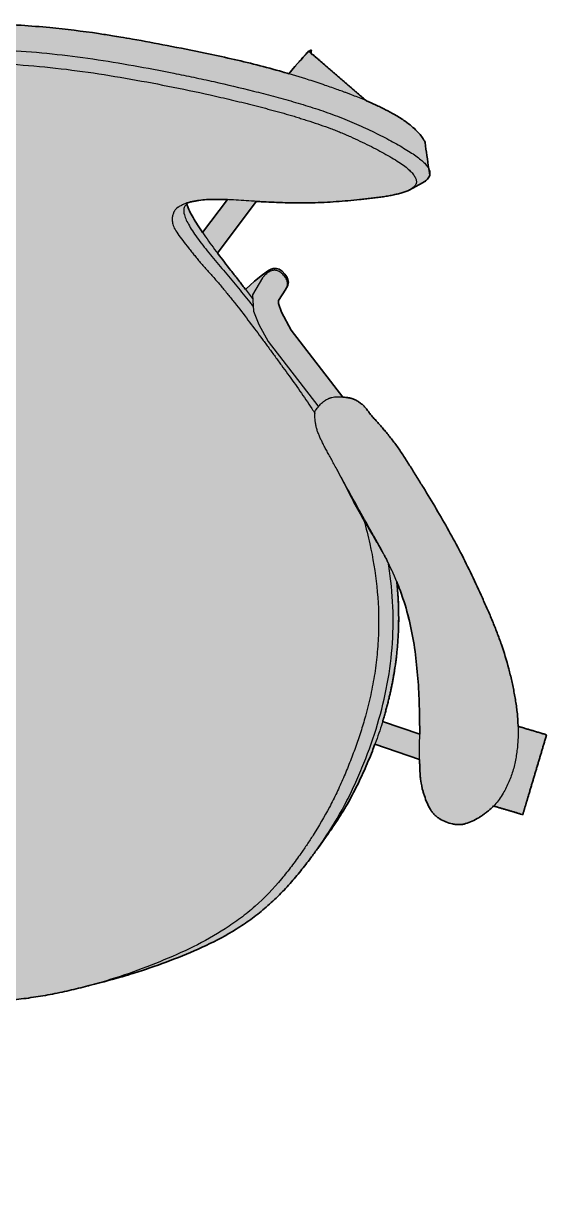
# Model space of a CAD drawing. Header units: millimetres. Extents: x 0 to 1818, y -1116 to 847.
# Drawn here: x 1491 to 1773, y -1015 to -383 of the extents above; entities that cross this region are included whole.
import ezdxf

# ---------------------------------------------------------------- set-up
doc = ezdxf.new("R2010")
doc.units = ezdxf.units.MM
doc.layers.add('Blocks', color=7, linetype='Continuous')
doc.layers.add('Blocks$Fill', color=7, linetype='Continuous', true_color=0xffffff)
doc.layers.add('Blocks$Inner', color=7, linetype='Continuous', lineweight=25, true_color=0x007f00)
doc.layers.add('Blocks$Outline', color=7, linetype='Continuous', lineweight=35, true_color=0xff3f3f)

# ---------------------------------------------------------------- blocks, each defined once
blk = doc.blocks.new('Series 7 3217 Office Chair Top')
at = {"layer": 'Blocks$Fill'}
h = blk.add_hatch(color=256, dxfattribs=at)
h.paths.add_polyline_path([(96.27, 325.57), (91.43, 323.42), (88.66, 322.11), (85.99, 320.78), (83.49, 319.46), (81.14, 318.13), (79.59, 317.22), (78.13, 316.32), (76.75, 315.42), (75.45, 314.53), (74.51, 313.86), (73.62, 313.2), (72.77, 312.54), (71.98, 311.9), (71.18, 311.23), (70.44, 310.57), (69.75, 309.92), (69.1, 309.28), (68.48, 308.63), (67.91, 308), (67.37, 307.38), (66.88, 306.76), (66.42, 306.16), (66.21, 305.86), (66.01, 305.57), (65.81, 305.27), (65.63, 304.98), (65.46, 304.69), (65.3, 304.41), (65.17, 304.17), (65.05, 303.93), (64.95, 303.73), (64.86, 303.52), (64.77, 303.32), (64.69, 303.12), (62.65, 288.83), (62.6, 288.72), (62.51, 288.52), (62.42, 288.32), (62.35, 288.12), (62.28, 287.93), (62.23, 287.73), (62.2, 287.64), (62.17, 287.54), (62.15, 287.45), (62.13, 287.35), (62.11, 287.26), (62.1, 287.16), (62.08, 287.07), (62.07, 286.98), (62.06, 286.89), (62.05, 286.8), (62.04, 286.7), (62.04, 286.61), (62.03, 286.52), (62.03, 286.43), (62.03, 286.34), (62.03, 286.26), (62.04, 286.17), (62.04, 286.08), (62.05, 285.99), (62.06, 285.91), (62.07, 285.82), (62.08, 285.73), (62.1, 285.64), (62.11, 285.55), (62.13, 285.46), (62.15, 285.37), (62.17, 285.3), (62.19, 285.23), (62.21, 285.15), (62.24, 285.08), (62.26, 285.01), (62.29, 284.94), (62.34, 284.8), (62.4, 284.67), (62.46, 284.53), (62.53, 284.39), (62.61, 284.26), (62.68, 284.13), (62.77, 284), (62.85, 283.87), (62.95, 283.74), (63.04, 283.62), (63.14, 283.49), (63.25, 283.37), (63.36, 283.25), (63.48, 283.11), (63.62, 282.98), (63.76, 282.85), (63.9, 282.72), (64.05, 282.59), (64.2, 282.46), (64.36, 282.34), (64.52, 282.22), (64.69, 282.1), (64.86, 281.98), (65.04, 281.86), (65.22, 281.74), (65.59, 281.52), (66.06, 281.26), (73.24, 277.37), (73.62, 277.17), (73.82, 277.07), (74.02, 276.97), (74.26, 276.86), (74.5, 276.76), (75.01, 276.56), (75.53, 276.37), (76.08, 276.18), (76.65, 276), (77.23, 275.83), (78.44, 275.51), (80.97, 274.91), (83.59, 274.36), (84.97, 274.11), (87.85, 273.67), (96.89, 272.54), (106.31, 271.62), (112.65, 271.11), (119.08, 270.72), (125.67, 270.49), (132.24, 270.41), (138.62, 270.48), (144.87, 270.67), (155.85, 271.24), (176.86, 243.32), (161.63, 223.64), (159.07, 226.02), (156.74, 228.1), (152.48, 231.62), (149.26, 233.89), (147.74, 234.62), (146.81, 234.89), (145.64, 235.01), (144.96, 234.95), (144.26, 234.8), (143.53, 234.52), (141.91, 233.5), (140.35, 231.94), (139.33, 230.47), (138.72, 229.03), (138.57, 228.31), (138.52, 227.57), (138.58, 226.81), (138.78, 225.98), (139.15, 225.04), (139.46, 224.51), (139.54, 224.36), (139.62, 224.2), (139.71, 224.04), (139.83, 223.86), (143.85, 217.7), (143.78, 216), (142.3, 211.4), (137, 201.62), (109.07, 165.48), (108.15, 165.38), (106.89, 165.21), (105.74, 165.02), (105.47, 164.97), (105.21, 164.91), (104.95, 164.85), (104.7, 164.79), (104.44, 164.72), (104.2, 164.65), (103.95, 164.57), (103.71, 164.49), (103.48, 164.4), (103.24, 164.31), (103.01, 164.22), (102.79, 164.12), (102.56, 164.02), (102.34, 163.91), (101.91, 163.69), (101.48, 163.46), (101.07, 163.21), (100.66, 162.96), (100.26, 162.69), (99.87, 162.41), (99.1, 161.84), (98.72, 161.54), (98.53, 161.39), (98.34, 161.23), (98.16, 161.07), (97.99, 160.9), (97.82, 160.73), (97.65, 160.56), (97.31, 160.2), (96.99, 159.83), (96.67, 159.44), (94.13, 156.1), (93.78, 155.67), (93.42, 155.24), (88.58, 149.83), (86.86, 147.83), (83.28, 143.44), (81.45, 141.08), (79.63, 138.61), (77.85, 136.03), (69.08, 122.21), (58.6, 104.96), (51.85, 93.21), (45.48, 81.43), (39.43, 69.21), (30.94, 50.65), (28.27, 44.41), (25.76, 38.08), (23.43, 31.68), (22.35, 28.45), (21.33, 25.19), (20.37, 21.92), (19.46, 18.64), (18.62, 15.35), (17.84, 12.04), (17.12, 8.71), (16.47, 5.36), (15.88, 1.97), (15.35, -1.45), (14.96, -4.45), (0, 0), (-12.86, -43.17), (24.95, -52.45), (25.45, -53.1), (25.97, -53.73), (26.49, -54.35), (27.02, -54.96), (27.66, -55.64), (28.3, -56.3), (28.96, -56.94), (29.64, -57.56), (30.33, -58.16), (31.03, -58.73), (31.75, -59.29), (32.49, -59.83), (33.24, -60.35), (34.02, -60.88), (34.83, -61.4), (35.66, -61.91), (36.51, -62.41), (37.38, -62.89), (38.25, -63.34), (39.14, -63.77), (40.04, -64.17), (40.49, -64.36), (40.94, -64.53), (41.39, -64.7), (41.84, -64.85), (42.29, -65), (42.74, -65.13), (43.19, -65.25), (43.64, -65.35), (44.08, -65.44), (44.52, -65.52), (44.96, -65.59), (45.39, -65.63), (45.61, -65.65), (45.83, -65.66), (46.04, -65.67), (46.26, -65.68), (46.47, -65.68), (46.69, -65.68), (47.12, -65.67), (47.56, -65.64), (48, -65.6), (48.44, -65.55), (48.89, -65.49), (49.34, -65.41), (49.79, -65.32), (50.24, -65.23), (50.69, -65.12), (51.14, -65), (51.59, -64.87), (52.04, -64.73), (52.49, -64.57), (52.93, -64.41), (53.37, -64.24), (53.81, -64.06), (54.24, -63.87), (54.67, -63.67), (55.09, -63.47), (55.51, -63.25), (55.92, -63.02), (56.32, -62.79), (56.72, -62.55), (57.11, -62.3), (57.49, -62.04), (57.86, -61.78), (58.22, -61.51), (58.57, -61.23), (58.91, -60.94), (59.24, -60.65), (59.56, -60.35), (59.72, -60.19), (59.87, -60.03), (60.17, -59.71), (60.46, -59.37), (60.74, -59.02), (61.02, -58.65), (61.29, -58.27), (61.55, -57.88), (61.81, -57.47), (62.05, -57.06), (62.3, -56.64), (62.53, -56.21), (62.76, -55.77), (63.19, -54.87), (63.6, -53.94), (63.99, -53), (64.35, -52.04), (64.7, -51.08), (65.02, -50.11), (65.61, -48.19), (66.14, -46.33), (66.72, -43.23), (67.05, -41.17), (67.15, -40.42), (67.23, -39.81), (67.31, -38.8), (67.65, -31.18), (67.69, -30.39), (91.76, -22.24), (93.15, -25.88), (95.33, -31.27), (97.64, -36.61), (100.08, -41.88), (102.66, -47.08), (105.39, -52.19), (108.25, -57.19), (111.26, -62.08), (114.43, -66.88), (116.81, -70.29), (122.65, -78.5), (126.41, -83.65), (126.54, -83.82), (129.15, -87.25), (131.84, -90.67), (134.64, -94.06), (137.55, -97.43), (140.81, -101.01), (142.49, -102.76), (144.2, -104.48), (145.95, -106.17), (147.72, -107.82), (149.52, -109.44), (151.35, -111.01), (153.2, -112.54), (155.07, -114.03), (156.96, -115.48), (158.86, -116.89), (160.79, -118.26), (162.73, -119.59), (166.66, -122.14), (170.66, -124.54), (174.72, -126.81), (178.83, -128.97), (182.99, -131.01), (187.2, -132.95), (191.45, -134.8), (200.09, -138.29), (208.9, -141.58), (217.9, -144.67), (222.47, -146.13), (227.14, -147.53), (231.96, -148.86), (236.98, -150.09), (246.8, -152.86), (251.84, -154.15), (256.92, -155.35), (262.04, -156.46), (267.19, -157.47), (272.36, -158.39), (277.55, -159.2), (282.77, -159.91), (288.01, -160.51), (293.26, -161), (298.52, -161.38), (303.79, -161.62), (309.07, -161.72), (313.23, -161.71), (317.39, -161.6), (317.46, -201.59), (307.64, -192.33), (276.73, -225.1), (297.94, -245.11), (319.15, -265.11), (350.06, -232.34), (330.39, -213.79), (330.3, -161.73), (331.85, -161.72), (337.12, -161.62), (342.4, -161.38), (347.66, -161), (352.91, -160.51), (358.15, -159.91), (363.36, -159.2), (368.56, -158.39), (373.73, -157.47), (378.88, -156.46), (384, -155.35), (389.08, -154.15), (394.83, -152.67), (412.64, -147.86), (418.31, -146.17), (423.02, -144.67), (432.01, -141.58), (440.83, -138.29), (449.47, -134.8), (453.72, -132.95), (457.93, -131.01), (462.09, -128.97), (466.2, -126.81), (470.26, -124.54), (474.25, -122.14), (478.19, -119.59), (480.13, -118.26), (482.05, -116.89), (483.96, -115.48), (485.85, -114.03), (487.72, -112.54), (489.57, -111.01), (491.39, -109.44), (493.2, -107.82), (494.97, -106.17), (496.72, -104.48), (498.43, -102.76), (500.11, -101.01), (503.37, -97.43), (506.28, -94.06), (509.07, -90.67), (511.77, -87.25), (514.38, -83.82), (514.51, -83.65), (518, -78.88), (518.26, -78.5), (524.11, -70.29), (526.49, -66.88), (529.66, -62.08), (532.67, -57.19), (535.53, -52.19), (538.25, -47.08), (540.83, -41.88), (543.28, -36.61), (545.59, -31.27), (547.77, -25.88), (549.15, -22.24), (573.23, -30.39), (573.41, -34.97), (573.6, -38.8), (573.69, -39.81), (573.76, -40.42), (573.87, -41.17), (574.2, -43.23), (574.77, -46.33), (575.03, -47.25), (575.3, -48.19), (575.9, -50.11), (576.22, -51.08), (576.56, -52.04), (576.93, -53), (577.32, -53.94), (577.73, -54.87), (578.16, -55.77), (578.39, -56.21), (578.62, -56.64), (578.86, -57.06), (579.11, -57.47), (579.37, -57.88), (579.63, -58.27), (579.9, -58.65), (580.17, -59.02), (580.46, -59.37), (580.75, -59.71), (581.05, -60.03), (581.2, -60.19), (581.36, -60.35), (581.68, -60.65), (582, -60.94), (582.34, -61.23), (582.7, -61.51), (583.06, -61.78), (583.43, -62.04), (583.81, -62.3), (584.2, -62.55), (584.59, -62.79), (585, -63.02), (585.41, -63.25), (585.83, -63.47), (586.25, -63.67), (586.68, -63.87), (587.11, -64.06), (587.55, -64.24), (587.99, -64.41), (588.43, -64.57), (588.88, -64.73), (589.33, -64.87), (589.78, -65), (590.23, -65.12), (590.68, -65.23), (591.13, -65.32), (591.58, -65.41), (592.03, -65.49), (592.47, -65.55), (592.92, -65.6), (593.36, -65.64), (593.8, -65.67), (594.23, -65.68), (594.44, -65.68), (594.66, -65.68), (594.87, -65.67), (595.09, -65.66), (595.31, -65.65), (595.52, -65.63), (595.96, -65.59), (596.4, -65.52), (596.84, -65.44), (597.28, -65.35), (597.73, -65.25), (598.18, -65.13), (598.63, -65), (599.08, -64.85), (599.53, -64.7), (599.98, -64.53), (600.43, -64.36), (600.88, -64.17), (601.77, -63.77), (602.66, -63.34), (603.54, -62.89), (604.41, -62.41), (605.26, -61.91), (606.09, -61.4), (606.89, -60.88), (607.67, -60.35), (608.43, -59.83), (609.17, -59.29), (609.88, -58.73), (610.59, -58.16), (611.28, -57.56), (611.8, -57.08), (612.31, -56.6), (612.81, -56.1), (613.3, -55.59), (614.6, -55.98), (629.04, -60.28), (641.9, -17.11), (626.51, -12.52), (626.49, -11.8), (626.31, -8.34), (626.18, -6.61), (626.01, -4.89), (625.57, -1.45), (625.03, 1.97), (624.45, 5.36), (623.8, 8.71), (623.08, 12.04), (622.3, 15.35), (621.45, 18.64), (620.55, 21.92), (619.59, 25.19), (618.56, 28.45), (617.48, 31.68), (615.16, 38.08), (612.65, 44.41), (607.2, 56.84), (601.49, 69.21), (595.44, 81.43), (589.07, 93.21), (582.32, 104.96), (566.56, 130.61), (563.07, 136.03), (561.29, 138.61), (559.47, 141.08), (555.82, 145.69), (554.06, 147.83), (552.34, 149.83), (547.49, 155.24), (547.13, 155.67), (546.79, 156.1), (544.25, 159.44), (543.93, 159.83), (543.6, 160.2), (543.27, 160.56), (543.1, 160.73), (542.93, 160.9), (542.75, 161.07), (542.57, 161.23), (542.39, 161.39), (542.2, 161.54), (541.44, 162.13), (541.05, 162.41), (540.66, 162.69), (540.26, 162.96), (539.85, 163.21), (539.43, 163.46), (539.01, 163.69), (538.58, 163.91), (538.35, 164.02), (538.13, 164.12), (537.9, 164.22), (537.67, 164.31), (537.44, 164.4), (537.2, 164.49), (536.96, 164.57), (536.72, 164.65), (536.47, 164.72), (536.22, 164.79), (535.97, 164.85), (535.71, 164.91), (535.45, 164.97), (534.62, 165.11), (534.03, 165.21), (532.77, 165.38), (531.85, 165.48), (503.92, 201.62), (498.62, 211.4), (497.14, 216), (497.07, 217.7), (501.09, 223.86), (501.2, 224.04), (501.29, 224.2), (501.38, 224.36), (501.46, 224.51), (501.76, 225.04), (502.14, 225.98), (502.34, 226.81), (502.4, 227.57), (502.35, 228.31), (502.2, 229.03), (501.59, 230.47), (500.57, 231.94), (499, 233.5), (497.39, 234.52), (496.66, 234.8), (495.95, 234.95), (495.27, 235.01), (494.11, 234.89), (493.17, 234.62), (491.66, 233.89), (488.44, 231.62), (484.18, 228.1), (481.84, 226.02), (479.65, 224), (479.29, 223.64), (464.05, 243.32), (485.07, 271.24), (496.05, 270.67), (502.29, 270.48), (508.68, 270.41), (515.25, 270.49), (521.83, 270.72), (528.27, 271.11), (540.91, 272.21), (550.08, 273.28), (553.07, 273.67), (555.95, 274.11), (557.33, 274.36), (559.95, 274.91), (562.48, 275.51), (563.69, 275.83), (564.27, 276), (564.84, 276.18), (565.38, 276.37), (565.91, 276.56), (566.42, 276.76), (566.66, 276.86), (566.89, 276.97), (567.1, 277.07), (567.29, 277.17), (567.68, 277.37), (574.86, 281.26), (575.33, 281.52), (575.7, 281.74), (575.88, 281.86), (576.06, 281.98), (576.23, 282.1), (576.4, 282.22), (576.56, 282.34), (576.72, 282.46), (576.87, 282.59), (577.02, 282.72), (577.16, 282.85), (577.3, 282.98), (577.43, 283.11), (577.56, 283.25), (577.67, 283.37), (577.78, 283.49), (577.88, 283.62), (577.97, 283.74), (578.06, 283.87), (578.15, 284), (578.23, 284.13), (578.31, 284.26), (578.39, 284.39), (578.45, 284.53), (578.52, 284.67), (578.58, 284.8), (578.63, 284.94), (578.66, 285.01), (578.68, 285.08), (578.7, 285.15), (578.72, 285.23), (578.74, 285.3), (578.76, 285.37), (578.79, 285.46), (578.8, 285.55), (578.82, 285.64), (578.84, 285.73), (578.85, 285.82), (578.86, 285.91), (578.87, 285.99), (578.88, 286.08), (578.88, 286.17), (578.89, 286.26), (578.89, 286.34), (578.89, 286.43), (578.89, 286.52), (578.88, 286.61), (578.88, 286.7), (578.87, 286.8), (578.86, 286.89), (578.85, 286.98), (578.84, 287.07), (578.82, 287.16), (578.8, 287.26), (578.79, 287.35), (578.77, 287.45), (578.74, 287.54), (578.72, 287.64), (578.69, 287.73), (578.63, 287.93), (578.57, 288.12), (578.49, 288.32), (578.41, 288.52), (578.32, 288.72), (578.27, 288.83), (576.22, 303.12), (576.14, 303.32), (576.06, 303.52), (575.97, 303.73), (575.87, 303.93), (575.75, 304.17), (575.62, 304.41), (575.46, 304.69), (575.29, 304.98), (575.1, 305.27), (574.91, 305.57), (574.71, 305.86), (574.5, 306.16), (574.04, 306.76), (573.55, 307.38), (573.01, 308), (572.43, 308.63), (571.81, 309.28), (571.17, 309.92), (570.47, 310.57), (569.73, 311.23), (568.94, 311.9), (568.15, 312.54), (567.3, 313.2), (566.41, 313.86), (565.47, 314.53), (564.17, 315.42), (562.79, 316.32), (561.32, 317.22), (559.78, 318.13), (557.43, 319.46), (554.92, 320.78), (552.26, 322.11), (549.48, 323.42), (544.65, 325.57), (513.3, 352.61), (502.63, 340.24), (499.31, 341.21), (485.38, 345.01), (471.43, 348.35), (436.86, 355.5), (407.43, 360.78), (399.81, 361.96), (386.71, 363.73), (373.56, 365.16), (355.79, 366.57), (344.81, 367.14), (332.5, 367.41), (308.41, 367.41), (296.11, 367.14), (282.87, 366.43), (267.36, 365.16), (254.21, 363.73), (241.11, 361.96), (222.79, 358.95), (183.38, 351.35), (169.48, 348.35), (155.53, 345.01), (141.61, 341.21), (138.29, 340.24), (127.62, 352.61)], flags=0)
h.paths.add_polyline_path([(79.94, 65.6), (79.42, 59.71), (79.09, 53.94), (78.93, 48.16), (78.96, 42.36), (79.17, 36.54), (79.58, 30.73), (80.17, 24.92), (80.94, 19.13), (81.9, 13.37), (83.03, 7.63), (84.33, 1.92), (85.8, -3.73), (87.59, -9.93), (67.56, -16.71), (67.78, -1.45), (68.09, 5.96), (68.55, 13.34), (69.21, 20.69), (70.09, 28), (70.63, 31.64), (71.23, 35.27), (71.92, 38.87), (72.68, 42.46), (73.53, 46.02), (74.46, 49.55), (75.48, 53.07), (76.59, 56.56), (78.19, 61.1)], flags=0)
h.paths.add_polyline_path([(560.98, 65.6), (562.73, 61.1), (564.33, 56.56), (565.44, 53.07), (566.46, 49.55), (567.39, 46.02), (568.24, 42.46), (569, 38.87), (569.68, 35.27), (570.29, 31.64), (570.83, 28), (571.71, 20.69), (572.36, 13.34), (572.83, 5.96), (573.14, -1.45), (573.36, -16.71), (553.32, -9.93), (555.12, -3.73), (556.58, 1.92), (557.89, 7.63), (559.02, 13.37), (559.98, 19.13), (560.75, 24.92), (561.34, 30.73), (561.74, 36.54), (561.96, 42.36), (561.98, 48.16), (561.83, 53.94), (561.49, 59.71)], flags=0)
h.paths.add_polyline_path([(456.09, 254.35), (454.72, 256.4), (452.09, 260.53), (450.93, 262.47), (449.89, 264.33), (449.43, 265.22), (448.99, 266.08), (448.59, 266.92), (448.24, 267.74), (448.03, 268.25), (447.83, 268.75), (447.65, 269.24), (447.5, 269.72), (447.35, 270.21), (447.76, 270.36), (448.19, 270.5), (448.65, 270.64), (449.11, 270.78), (450.06, 271.02), (451.04, 271.24), (452.03, 271.43), (453.04, 271.6), (454.05, 271.75), (455.08, 271.88), (456.13, 271.99), (458.27, 272.17), (460.48, 272.27), (462.78, 272.32), (465.16, 272.31), (469.51, 272.19)], flags=0)
h.paths.add_polyline_path([(171.4, 272.19), (175.76, 272.31), (178.14, 272.32), (180.44, 272.27), (182.65, 272.17), (184.79, 271.99), (185.83, 271.88), (186.86, 271.75), (187.88, 271.6), (188.89, 271.43), (189.88, 271.24), (190.85, 271.02), (191.8, 270.78), (192.27, 270.64), (192.73, 270.5), (193.15, 270.36), (193.57, 270.21), (193.42, 269.72), (193.26, 269.24), (193.09, 268.75), (192.89, 268.25), (192.68, 267.74), (192.32, 266.92), (191.93, 266.08), (191.49, 265.22), (191.02, 264.33), (189.99, 262.47), (188.83, 260.53), (186.19, 256.4), (184.83, 254.35)], flags=0)
at = {"layer": 'Blocks$Inner'}
for p, q in [((513.3, 352.61), (544.65, 325.57)), ((578.76, 285.37), (576.22, 303.12)), ((567.68, 277.37), (574.94, 281.3)), ((456.09, 254.35), (469.51, 272.19)), ((485.07, 271.24), (464.05, 243.32)), ((528.83, 125.97), (532.52, 118.78)), ((553.25, -9.9), (573.36, -16.71)), ((573.27, -30.4), (549.09, -22.22)), ((524.11, -70.29), (518.26, -78.5))]:
    blk.add_line(p, q, dxfattribs=at)
for points in [[(501.11, 223.89), (501.76, 225.04), (502.14, 225.98), (502.34, 226.81), (502.4, 227.57), (502.35, 228.31), (502.2, 229.03), (501.59, 230.47), (500.57, 231.94), (499, 233.5), (497.39, 234.52), (496.66, 234.8), (495.95, 234.95), (495.27, 235.01), (494.11, 234.89), (493.17, 234.62), (491.66, 233.89), (488.44, 231.62), (484.18, 228.1), (481.84, 226.02), (479.65, 224), (479.28, 223.64)], [(488.5, 229.82), (482.97, 220.66), (483.55, 211.92), (486.39, 204.63), (491.55, 195.49), (518.27, 160.74)], [(531.85, 165.48), (503.92, 201.62), (498.62, 211.4), (497.14, 216), (497.07, 217.7), (501.09, 223.86)]]:
    blk.add_lwpolyline(points, dxfattribs=at)
at = {"layer": 'Blocks$Inner', "extrusion": (0, 0, -1)}
blk.add_arc((-362.31, 45.15), 199.71, 174.12422, 174.16278, dxfattribs=at)
at = {"layer": 'Blocks$Inner'}
for centre, radius, start, end in [((-162633.05, -548324.16), 572100.8, 73.4188778, 73.4191222), ((-160679.97, -541765.1), 565257.14, 73.4175065, 73.4188867)]:
    blk.add_arc(centre, radius, start, end, dxfattribs=at)
for points, knots in [([(471.43, 348.35), (466.79, 349.39), (455.34, 351.84), (437.56, 355.42), (422.3, 358.23), (412.48, 359.94), (406.38, 360.96), (393.66, 362.94), (377.21, 364.94), (362.48, 366.14), (355.04, 366.62), (350.64, 366.88), (342.88, 367.24), (332.59, 367.48), (324.47, 367.41), (320.46, 367.31)], [31.587778, 31.587778, 31.587778, 31.587778, 33.026801, 35.157568, 37.077025, 37.71736, 38.166536, 38.937161, 41.572107, 43.118743, 43.342702, 43.790601, 44.432497, 45.649749, 46.840944, 46.840944, 46.840944, 46.840944]), ([(320.46, 353.36), (323.67, 353.45), (334.35, 353.62), (352.51, 353.05), (374.78, 351.16), (396.87, 348.33), (418.75, 344.74), (436.89, 341.29), (451.31, 338.33), (465.69, 335.2), (480.02, 331.82), (494.31, 328.14), (505.02, 325.17), (515.66, 321.94), (526.38, 318.31), (536.84, 314.16), (546.58, 309.72), (555.7, 305.15), (563.94, 300.6), (570.8, 296.29), (575.14, 292.89), (577.38, 290.4), (578.41, 288.69), (578.9, 287.14), (578.91, 286.06), (578.79, 285.49), (578.76, 285.37)], [-0.1739841, -0.1739841, -0.1739841, -0.1739841, -0.1661485, -0.1479667, -0.1297849, -0.1116031, -0.0934213, -0.0752394, -0.0661485, -0.0570576, -0.0388758, -0.0297849, -0.020694, -0.0116031, -0.0025122, 0.0065787, 0.0156697, 0.0247606, 0.0338515, 0.0429424, 0.0520333, 0.0565787, 0.0611242, 0.0656697, 0.0702151, 0.0714283, 0.0714283, 0.0714283, 0.0714283]), ([(576.22, 303.12), (576.12, 303.39), (576, 303.66), (575.87, 303.93), (575.79, 304.09), (575.32, 305), (574.14, 306.74), (571.95, 309.23), (569.13, 311.82), (565.25, 314.78), (560.53, 317.78), (554.99, 320.79), (549.48, 323.47), (544.37, 325.71), (539.98, 327.5), (537.07, 328.64), (534.76, 329.51), (533.3, 330.06), (531.51, 330.71), (527.94, 332), (521.78, 334.15), (511.76, 337.48), (499.47, 341.24), (485.39, 345.1), (476.07, 347.3), (471.43, 348.35)], [17.934317, 17.934317, 17.934317, 17.934317, 18.202983, 18.202983, 18.202983, 18.359442, 19.095973, 19.83508, 20.556399, 21.238944, 22.126333, 22.765041, 23.411055, 24.079503, 24.461533, 24.823451, 25.00658, 25.189864, 25.28164, 25.570881, 26.318646, 27.225425, 28.709732, 30.148755, 31.587778, 31.587778, 31.587778, 31.587778]), ([(320.46, 345.9), (321.55, 345.93), (326.57, 346.05), (335.52, 346.07), (351.25, 345.6), (370.86, 344.11), (394.23, 341.21), (417.33, 337.44), (440.22, 333.08), (459.32, 329.01), (472.53, 325.94), (479.12, 324.33), (482.89, 323.38), (485.72, 322.65), (488.55, 321.92), (492.33, 320.92), (497.06, 319.66), (501.77, 318.33), (505.54, 317.22), (508.34, 316.35), (511.16, 315.45), (514.94, 314.23), (519.67, 312.65), (524.33, 310.99), (527.97, 309.59), (530.63, 308.52), (533.26, 307.4), (536.78, 305.87), (541.12, 303.88), (546.13, 301.44), (550.76, 299.04), (555.12, 296.64), (559.31, 294.2), (563.04, 291.84), (566.09, 289.66), (568.38, 287.62), (570.07, 285.64), (570.98, 284.12), (571.4, 283), (571.59, 282.21), (571.6, 281.48), (571.36, 280.55), (570.66, 279.51), (569.58, 278.58), (568.57, 277.9), (567.78, 277.42), (566.91, 276.96), (565.6, 276.42), (563.73, 275.81), (561.66, 275.29), (559.95, 274.91), (558.66, 274.62), (557.34, 274.35), (555.5, 274.03), (553.08, 273.67), (550.08, 273.28), (547.08, 272.9), (544.04, 272.54), (539.87, 272.1), (532.5, 271.41), (521.97, 270.61), (510.76, 270.36), (502.27, 270.46), (493.94, 270.72), (485.92, 271.16), (478.23, 271.69), (472.72, 272.05), (467.57, 272.28), (462.72, 272.36), (458.22, 272.21), (454.72, 271.87), (452.02, 271.44), (450.05, 271.04), (448.48, 270.61), (447.29, 270.2), (446.44, 269.86), (445.59, 269.48), (444.42, 268.95), (443.52, 268.47), (442.94, 268.1), (442.9, 268.07)], [-0.1778516, -0.1778516, -0.1778516, -0.1778516, -0.1751395, -0.1653356, -0.1555317, -0.1359238, -0.116316, -0.0967082, -0.0771003, -0.0574925, -0.0476885, -0.0427866, -0.0403356, -0.0378846, -0.0354336, -0.0329827, -0.0280807, -0.0231787, -0.0207278, -0.0182768, -0.0158258, -0.0133748, -0.0084729, -0.0035709, -0.0011199, 0.0013311, 0.003782, 0.006233, 0.011135, 0.0160369, 0.0209389, 0.0258409, 0.0307428, 0.0356448, 0.0405467, 0.0454487, 0.0503507, 0.0552526, 0.0577036, 0.0601546, 0.0626056, 0.0650565, 0.0699585, 0.0748605, 0.0773115, 0.0797624, 0.0822134, 0.0846644, 0.0895664, 0.0944683, 0.0969193, 0.0993703, 0.1018213, 0.1042722, 0.1091742, 0.1140762, 0.1189781, 0.1238801, 0.128782, 0.138586, 0.1581938, 0.1778016, 0.1876056, 0.1974095, 0.2170173, 0.2268213, 0.2366252, 0.2464291, 0.256233, 0.2660369, 0.2758409, 0.2807428, 0.2856448, 0.2905467, 0.2929977, 0.2954487, 0.2978997, 0.3003507, 0.3052526, 0.305689, 0.305689, 0.305689, 0.305689]), ([(578.76, 285.37), (578.57, 284.6), (577.67, 283.07), (575.96, 281.84), (574.86, 281.26)], [0.07142827, 0.07142827, 0.07142827, 0.07142827, 0.07930445, 0.08839536, 0.08839536, 0.08839536, 0.08839536]), ([(442.9, 268.07), (441.67, 267.1), (441.43, 266.87), (441.11, 266.51), (440.8, 266.03), (440.61, 265.66), (440.44, 265.26), (440.22, 264.71), (439.87, 263.67), (439.56, 261.98), (439.71, 259.6), (440.61, 256.9), (442.55, 253.76), (445.28, 250.08), (447.94, 246.73), (449.87, 244.32), (450.97, 242.93), (452.06, 241.56), (453.47, 239.83), (455.9, 237), (459.14, 233.37), (462.48, 229.64), (465.1, 226.62), (467, 224.34), (468.84, 222.06), (471.3, 219.02), (475.55, 213.68), (481.51, 205.92), (487.31, 198.15), (491.87, 191.99), (495.26, 187.32), (498.65, 182.66), (502.03, 178.05), (505.37, 173.43), (508.64, 168.74), (511.87, 164), (514.59, 159.97), (516.22, 157.5), (516.8, 156.61)], [0.305689, 0.305689, 0.305689, 0.305689, 0.3060615, 0.3085125, 0.309738, 0.3109635, 0.312189, 0.3134145, 0.3158655, 0.3207674, 0.3256694, 0.3305713, 0.3354733, 0.3403753, 0.3452772, 0.3477282, 0.3489537, 0.3501792, 0.3526302, 0.3550811, 0.3599831, 0.3648851, 0.367336, 0.369787, 0.372238, 0.374689, 0.3795909, 0.3893949, 0.3991988, 0.4041007, 0.4090027, 0.4139047, 0.4188066, 0.4237086, 0.4286106, 0.4335125, 0.4384145, 0.4411549, 0.4411549, 0.4411549, 0.4411549]), ([(447.5, 269.72), (445.92, 268.45), (445.49, 266.5), (446.21, 263.89), (446.68, 262.21), (448.55, 258.31), (453.57, 250.74), (460.19, 242.42), (467.3, 234.01), (474.53, 225.43), (479.74, 219), (482.54, 215.48), (483.02, 214.86), (483.14, 214.71), (483.26, 214.56), (483.39, 214.4)], [0.66760334, 0.66760334, 0.66760334, 0.66760334, 0.68181818, 0.68181818, 0.68181818, 0.69090909, 0.7, 0.70909091, 0.71818182, 0.72727273, 0.73636364, 0.73828778, 0.73828778, 0.73828778, 0.73876611, 0.73876611, 0.73876611, 0.73876611]), ([(447.35, 270.21), (447.57, 269.44), (448.6, 266.59), (451.14, 261.98), (454.67, 256.43), (458.62, 250.61), (464.23, 242.99), (470.2, 235.38), (474.95, 229.29), (478.78, 224.31), (481.42, 220.86), (482.87, 218.95), (482.9, 218.91), (482.93, 218.87), (482.96, 218.83), (483, 218.77), (483.05, 218.7), (483.1, 218.64)], [0.68482368, 0.68482368, 0.68482368, 0.68482368, 0.68867925, 0.69811321, 0.70283019, 0.70754717, 0.71698113, 0.72641509, 0.73113208, 0.73584906, 0.74165479, 0.74165479, 0.74165479, 0.7417721, 0.7417721, 0.7417721, 0.74196856, 0.74196856, 0.74196856, 0.74196856]), ([(490.35, 231.98), (490.16, 231.81), (489.79, 231.46), (489.28, 230.91), (488.84, 230.35), (488.59, 229.99), (488.5, 229.82)], [56.9197242, 56.9197242, 56.9197242, 56.9197242, 57.1197242, 57.3197242, 57.5197242, 57.6644697, 57.6644697, 57.6644697, 57.6644697]), ([(501.09, 223.86), (501.45, 224.42), (501.84, 225.28), (502.02, 226.47), (501.97, 227.42), (501.73, 228.38), (501.3, 229.35), (500.67, 230.34), (499.83, 231.36), (498.9, 232.29), (497.97, 233.02), (497.04, 233.54), (496.09, 233.88), (495.14, 234.03), (493.87, 233.98), (492.28, 233.45), (490.99, 232.55), (490.35, 231.98)], [56.0270186, 56.0270186, 56.0270186, 56.0270186, 56.1197242, 56.1697242, 56.2197242, 56.2697242, 56.3197242, 56.3697242, 56.4197242, 56.4697242, 56.5197242, 56.5697242, 56.6197242, 56.6697242, 56.7197242, 56.8197242, 56.9197242, 56.9197242, 56.9197242, 56.9197242]), ([(516.73, 157.56), (517.27, 158.46), (518.41, 160.13), (520, 161.85), (521.36, 163), (522.25, 163.63), (522.98, 164.07), (523.54, 164.38), (524.01, 164.61), (524.35, 164.76), (524.54, 164.84), (524.69, 164.9), (524.84, 164.95), (525.03, 165.03), (525.39, 165.14), (526.12, 165.34), (527.68, 165.6), (530.04, 165.66), (532.36, 165.45), (533.84, 165.24), (534.63, 165.11), (535.18, 165.02), (535.71, 164.92), (536.4, 164.75), (537.54, 164.4), (539.04, 163.73), (540.4, 162.88), (541.31, 162.23), (541.82, 161.84), (542.2, 161.54), (542.58, 161.23), (543.05, 160.8), (543.84, 159.98), (544.87, 158.67), (545.9, 157.25), (546.78, 156.1), (547.49, 155.24), (548.24, 154.39), (549.28, 153.22), (550.64, 151.73), (552.34, 149.85), (554.05, 147.85), (555.81, 145.71), (558.24, 142.7), (561.32, 138.69), (564.23, 134.29), (566.55, 130.61), (568.31, 127.84), (570.08, 125.05), (572.43, 121.27), (576.53, 114.58), (582.35, 105.03), (589.15, 93.18), (595.48, 81.54), (601.56, 69.23), (606.27, 58.91), (610, 50.66), (612.68, 44.42), (615.19, 38.09), (618.3, 29.56), (620.95, 20.84), (622.85, 13.15), (623.82, 8.72), (624.45, 5.37), (625.04, 1.98), (625.58, -1.44), (626.03, -4.89), (626.33, -8.33), (626.5, -11.8), (626.57, -15.29), (626.51, -18.77), (626.28, -22.22), (625.92, -25.67), (625.44, -29.14), (624.79, -32.58), (623.93, -35.94), (622.85, -39.23), (621.17, -43.54), (619.62, -46.68), (618.46, -48.74)], [1, 1, 1, 1, 1.011905, 1.02381, 1.029762, 1.035714, 1.03869, 1.041667, 1.044643, 1.046131, 1.046875, 1.047619, 1.048363, 1.049107, 1.050595, 1.053571, 1.059524, 1.071429, 1.083333, 1.089286, 1.092262, 1.095238, 1.098214, 1.10119, 1.107143, 1.119048, 1.130952, 1.136905, 1.139881, 1.142857, 1.145833, 1.14881, 1.154762, 1.166667, 1.178571, 1.184524, 1.190476, 1.196429, 1.202381, 1.214286, 1.22619, 1.238095, 1.25, 1.261905, 1.285714, 1.309524, 1.321429, 1.333333, 1.345238, 1.357143, 1.380952, 1.428571, 1.47619, 1.52381, 1.571429, 1.619048, 1.642857, 1.666667, 1.690476, 1.714286, 1.761905, 1.785714, 1.797619, 1.809524, 1.821429, 1.833333, 1.845238, 1.857143, 1.869048, 1.880952, 1.892857, 1.904762, 1.916667, 1.928571, 1.940476, 1.952381, 1.964286, 1.97619, 2, 2, 2, 2]), ([(574.77, -46.33), (573.82, -41.34), (573.57, -38.8), (573.43, -35.6), (573.35, -33.38), (573.3, -32.12), (573.26, -31.18), (573.22, -30.25), (573.19, -29.01), (573.17, -26.83), (573.23, -23.74), (573.33, -20.03), (573.37, -16.32), (573.34, -12.61), (573.3, -7.64), (573.11, 1.03), (572.48, 13.36), (571.01, 28.02), (568.46, 42.53), (564.58, 56.61), (560.08, 68.09), (556.41, 75.82), (554.18, 80.17), (552.48, 83.43), (550.74, 86.65), (548.33, 90.9), (544.1, 98.3), (538.24, 108.85), (532.61, 118.99), (529, 125.65), (527.03, 129.3), (525.64, 131.91), (524.28, 134.38), (522.95, 136.74), (521.92, 138.63), (521.16, 140.1), (520.64, 141.19), (520.15, 142.25), (519.51, 143.63), (518.78, 145.3), (518.02, 147.26), (517.45, 149.25), (517.06, 151.29), (516.72, 154.02), (516.67, 156.12), (516.73, 157.56)], [2.2, 2.2, 2.2, 2.2, 2.2124761, 2.2249761, 2.2312261, 2.2343511, 2.2374761, 2.2406011, 2.2437261, 2.2499761, 2.2624761, 2.2749761, 2.2874761, 2.2999761, 2.3124761, 2.3374761, 2.3874761, 2.4374761, 2.4874761, 2.5374761, 2.5874761, 2.6124761, 2.6249761, 2.6374761, 2.6499761, 2.6624761, 2.6874761, 2.7374761, 2.7874761, 2.8124761, 2.8249761, 2.8374761, 2.8499761, 2.8624761, 2.8749761, 2.8812261, 2.8874761, 2.8937261, 2.8999761, 2.9124761, 2.9249761, 2.9374761, 2.9499761, 2.9624761, 2.9874761, 2.9874761, 2.9874761, 2.9874761]), ([(530.87, 122.21), (531.2, 121.5), (532.31, 119.17), (534.34, 115.07), (536.96, 110.03), (540.71, 103.12), (544.61, 96.24), (548.76, 89.24), (551.87, 83.96), (554.22, 79.89), (555.53, 77.54), (555.87, 76.91)], [0.1780883, 0.1780883, 0.1780883, 0.1780883, 0.1875, 0.2083333, 0.2291667, 0.25, 0.2916667, 0.3125, 0.3333333, 0.3541667, 0.361559, 0.361559, 0.361559, 0.361559]), ([(543.21, 98.85), (544.41, 94.63), (547.36, 82.85), (550.61, 63.1), (551.5, 43.46), (550.57, 27.79), (549.16, 16.04), (546.98, 4.43), (544.36, -6.11), (541.56, -15.55), (538.68, -23.95), (535.56, -32.21), (532.2, -40.41), (528.57, -48.45), (523.3, -58.84), (518.91, -66.41), (515.78, -71.37)], [0.8515775, 0.8515775, 0.8515775, 0.8515775, 0.8627451, 0.8823529, 0.9019608, 0.9117647, 0.9215686, 0.9313725, 0.9411765, 0.9485294, 0.9558824, 0.9632353, 0.9705882, 0.9779412, 0.9852941, 1, 1, 1, 1]), ([(521.37, -74.03), (525.47, -67.98), (531.19, -58.53), (537.75, -45.27), (543.69, -31.7), (550.11, -14.16), (555.73, 7.55), (558.89, 29.77), (559.29, 52.14), (557.76, 67.43), (556.52, 75.25), (556.44, 75.78)], [2.2137304, 2.2137304, 2.2137304, 2.2137304, 2.23191, 2.2410009, 2.2500918, 2.2682736, 2.2864555, 2.3046373, 2.3228191, 2.3410009, 2.3423204, 2.3423204, 2.3423204, 2.3423204]), ([(560.99, 65.47), (561.77, 57.81), (562.46, 42.32), (560.47, 19.08), (556.35, -0.05), (551.83, -14.92), (547.85, -25.93), (543.37, -36.64), (538.35, -47.15), (532.76, -57.27), (528.66, -63.7), (526.49, -66.88)], [0.8868923, 0.8868923, 0.8868923, 0.8868923, 0.9056604, 0.9245283, 0.9433962, 0.9528302, 0.9622642, 0.9716981, 0.9811321, 0.990566, 1, 1, 1, 1]), ([(618.46, -48.74), (617.09, -51.04), (614.8, -54.15), (611.75, -57.18), (609.89, -58.75), (608.45, -59.83), (606.91, -60.88), (604.72, -62.27), (601.79, -63.86), (598.77, -65.03), (596.39, -65.56), (594.94, -65.7), (593.8, -65.68), (592.63, -65.59), (590.53, -65.26), (587.51, -64.34), (584.68, -62.92), (582.92, -61.7), (582, -60.94), (581.14, -60.16), (580.15, -59.05), (578.74, -56.98), (577.25, -53.99), (576.08, -50.75), (575.39, -48.51), (575.03, -47.25), (574.86, -46.63), (574.77, -46.33)], [2, 2, 2, 2, 2.025, 2.0375, 2.04375, 2.05, 2.05625, 2.0625, 2.075, 2.0875, 2.09375, 2.1, 2.103125, 2.10625, 2.1125, 2.125, 2.1375, 2.14375, 2.146875, 2.15, 2.15625, 2.1625, 2.175, 2.1875, 2.19375, 2.196875, 2.2, 2.2, 2.2, 2.2]), ([(515.78, -71.37), (514.72, -73.04), (512.55, -76.35), (510.32, -79.6), (509.18, -81.2)], [1, 1, 1, 1, 1.4999927, 1.9999927, 1.9999927, 1.9999927, 1.9999927]), ([(498.72, -94.97), (494.26, -100.3), (487.14, -107.77), (476.6, -116.34), (465.57, -123.98), (451.19, -131.97), (433.03, -139.91), (414.08, -147.11), (397.5, -152.09), (384.03, -155.41), (373.74, -157.54), (363.38, -159.27), (349.43, -161.02), (335.09, -161.92), (324.25, -161.66), (320.46, -161.46)], [2.9999927, 2.9999927, 2.9999927, 2.9999927, 3.0416594, 3.0624927, 3.083326, 3.1249927, 3.1666594, 3.208326, 3.2499927, 3.270826, 3.2916594, 3.3124927, 3.333326, 3.3749927, 3.3974666, 3.3974666, 3.3974666, 3.3974666]), ([(394.83, -152.67), (410.79, -148.51), (423.14, -144.8), (440.95, -138.42), (458.05, -131.28), (471.7, -123.97), (482.1, -117), (489.62, -111.12), (496.8, -104.57), (501.23, -99.85), (503.37, -97.43)], [-0.2307692, -0.2307692, -0.2307692, -0.2307692, -0.1923077, -0.1538462, -0.1153846, -0.0769231, -0.0576923, -0.0384615, -0.0192308, 0, 0, 0, 0])]:
    blk.add_open_spline(points, degree=3, knots=knots, dxfattribs=at)
for points, weights in [([(502.63, 340.24), (512.92, 352.17), (513.3, 352.61)], [0.877269401182, 0.797364682246, 0.986677422305]), ([(614.6, -55.98), (621.82, -58.13), (629.04, -60.28)], [1, 0.999999999912, 1])]:
    blk.add_rational_spline(points, weights, degree=2, dxfattribs=at)
for points, degree in [([(629.04, -60.28), (641.9, -17.11)], 1), ([(613.3, -55.59), (614.6, -55.98)], 1), ([(526.49, -66.88), (525.36, -68.54), (524.21, -70.18), (523.03, -71.79)], 3), ([(514.51, -83.65), (515.69, -82.07), (518.01, -78.89), (520.27, -75.66), (521.37, -74.03)], 3), ([(509.18, -81.2), (507.52, -83.58), (504.12, -88.25), (500.55, -92.76), (498.72, -94.97)], 3), ([(503.37, -97.43), (505.35, -95.2), (509.14, -90.68), (512.67, -86.11), (514.38, -83.82)], 3), ([(514.38, -83.82), (514.51, -83.65)], 1)]:
    blk.add_open_spline(points, degree=degree, dxfattribs=at)
at = {"layer": 'Blocks$Outline'}
for points in [[(567.68, 277.37), (574.86, 281.26)], [(469.51, 272.19), (456.09, 254.35)], [(464.05, 243.32), (485.07, 271.24)], [(501.46, 224.51), (501.76, 225.04), (502.14, 225.98), (502.34, 226.81), (502.4, 227.57), (502.35, 228.31), (502.2, 229.03), (501.59, 230.47), (500.57, 231.94), (499, 233.5), (497.39, 234.52), (496.66, 234.8), (495.95, 234.95), (495.27, 235.01), (494.11, 234.89), (493.17, 234.62), (491.66, 233.89), (488.44, 231.62), (484.18, 228.1), (481.84, 226.02), (479.65, 224), (479.29, 223.64)], [(531.85, 165.48), (503.92, 201.62), (498.62, 211.4), (497.14, 216), (497.07, 217.7), (501.09, 223.86)], [(573.36, -16.71), (553.32, -9.93)], [(549.15, -22.24), (573.23, -30.39)], [(518.26, -78.5), (524.11, -70.29)]]:
    blk.add_lwpolyline(points, dxfattribs=at)
for points, knots in [([(502.63, 340.24), (501.53, 340.57), (495.79, 342.25), (485.39, 345.1), (476.07, 347.3), (471.43, 348.35), (466.79, 349.39), (455.34, 351.84), (437.56, 355.42), (422.3, 358.23), (412.48, 359.94), (406.38, 360.96), (393.66, 362.94), (377.21, 364.94), (362.48, 366.14), (355.04, 366.62), (350.64, 366.88), (342.88, 367.24), (332.59, 367.48), (324.47, 367.41), (320.46, 367.31), (316.45, 367.41), (308.33, 367.48), (298.04, 367.24), (290.28, 366.88), (285.87, 366.62), (278.44, 366.14), (263.71, 364.94), (247.26, 362.94), (234.54, 360.96), (228.43, 359.94), (218.61, 358.23), (203.36, 355.42), (185.58, 351.84), (174.12, 349.39), (169.48, 348.35), (164.84, 347.3), (155.53, 345.1), (145.13, 342.25), (139.39, 340.57), (138.29, 340.24)], [28.365637, 28.365637, 28.365637, 28.365637, 28.709732, 30.148755, 31.587778, 31.587778, 31.587778, 33.026801, 35.157568, 37.077025, 37.71736, 38.166536, 38.937161, 41.572107, 43.118743, 43.342702, 43.790601, 44.432497, 45.649749, 46.840944, 46.840944, 46.840944, 48.032138, 49.249391, 49.891287, 50.339186, 50.563144, 52.10978, 54.744727, 55.515352, 55.964528, 56.604863, 58.52432, 60.655086, 62.094109, 62.094109, 62.094109, 63.533132, 64.972155, 65.316251, 65.316251, 65.316251, 65.316251]), ([(578.27, 288.83), (577.59, 293.59), (576.91, 298.36), (576.22, 303.12), (576.12, 303.39), (576, 303.66), (575.87, 303.93), (575.79, 304.09), (575.32, 305), (574.14, 306.74), (571.95, 309.23), (569.13, 311.82), (565.25, 314.78), (560.53, 317.78), (554.99, 320.79), (549.85, 323.29), (546.29, 324.86), (544.65, 325.57)], [3.491861, 3.491861, 3.491861, 3.491861, 17.934317, 17.934317, 17.934317, 18.202983, 18.202983, 18.202983, 18.359442, 19.095973, 19.83508, 20.556399, 21.238944, 22.126333, 22.765041, 23.411055, 23.950433, 23.950433, 23.950433, 23.950433]), ([(574.86, 281.26), (574.88, 281.27), (575.98, 281.86), (577.69, 283.09), (578.57, 284.6), (578.76, 285.37), (578.76, 285.37), (578.79, 285.49), (578.91, 286.06), (578.9, 287.14), (578.56, 288.21), (578.29, 288.79), (578.27, 288.83)], [-0.08839536, -0.08839536, -0.08839536, -0.08839536, -0.08817771, -0.07930445, -0.07143962, -0.07142827, -0.07142827, -0.07142827, -0.07021511, -0.06566966, -0.0611242, -0.06082729, -0.06082729, -0.06082729, -0.06082729]), ([(447.35, 270.21), (447.62, 270.32), (448.5, 270.61), (450.05, 271.04), (452.02, 271.44), (454.72, 271.87), (458.22, 272.21), (462.72, 272.36), (466.56, 272.3), (468.87, 272.21), (469.51, 272.19)], [-0.29286059, -0.29286059, -0.29286059, -0.29286059, -0.29054675, -0.28564479, -0.28074282, -0.27584086, -0.26603694, -0.25623302, -0.2464291, -0.24275741, -0.24275741, -0.24275741, -0.24275741]), ([(485.07, 271.24), (488.64, 271.01), (494.31, 270.71), (502.27, 270.46), (510.76, 270.36), (521.97, 270.61), (532.5, 271.41), (539.87, 272.1), (544.04, 272.54), (547.08, 272.9), (550.08, 273.28), (553.08, 273.67), (555.5, 274.03), (557.34, 274.35), (558.66, 274.62), (559.95, 274.91), (561.66, 275.29), (563.73, 275.81), (565.6, 276.42), (566.88, 276.95), (567.43, 277.23), (567.68, 277.37)], [-0.2152754, -0.2152754, -0.2152754, -0.2152754, -0.1974095, -0.1876056, -0.1778016, -0.1581938, -0.138586, -0.128782, -0.1238801, -0.1189781, -0.1140762, -0.1091742, -0.1042722, -0.1018213, -0.0993703, -0.0969193, -0.0944683, -0.0895664, -0.0846644, -0.0822134, -0.0800267, -0.0800267, -0.0800267, -0.0800267]), ([(456.09, 254.35), (455.62, 255.04), (454.21, 257.16), (451.14, 261.98), (448.71, 266.38), (447.63, 269.26), (447.39, 270.05), (447.35, 270.21)], [-0.70506833, -0.70506833, -0.70506833, -0.70506833, -0.70283019, -0.69811321, -0.68867925, -0.68562796, -0.68482368, -0.68482368, -0.68482368, -0.68482368]), ([(479.29, 223.64), (479.02, 223.98), (477.58, 225.87), (474.95, 229.29), (470.2, 235.38), (466.53, 240.05), (464.14, 243.21), (464.05, 243.32)], [-0.73688865, -0.73688865, -0.73688865, -0.73688865, -0.73584906, -0.73113208, -0.72641509, -0.71698113, -0.7166437, -0.7166437, -0.7166437, -0.7166437]), ([(501.09, 223.86), (501.1, 223.87), (501.23, 224.09), (501.36, 224.3), (501.46, 224.51)], [0.10729436, 0.10729436, 0.10729436, 0.10729436, 0.108597, 0.14343437, 0.14343437, 0.14343437, 0.14343437]), ([(626.51, -12.52), (626.5, -12.28), (626.46, -10.88), (626.33, -8.33), (626.03, -4.89), (625.58, -1.44), (625.04, 1.98), (624.45, 5.37), (623.82, 8.72), (622.85, 13.15), (620.95, 20.84), (618.3, 29.56), (615.19, 38.09), (612.68, 44.42), (610, 50.66), (606.27, 58.91), (601.56, 69.23), (595.48, 81.54), (589.15, 93.18), (582.35, 105.03), (576.53, 114.58), (572.43, 121.27), (570.08, 125.05), (568.31, 127.84), (566.55, 130.61), (564.23, 134.29), (561.32, 138.69), (558.24, 142.7), (555.81, 145.71), (554.05, 147.85), (552.34, 149.85), (550.64, 151.73), (549.28, 153.22), (548.24, 154.39), (547.49, 155.24), (546.78, 156.1), (545.9, 157.25), (544.87, 158.67), (543.84, 159.98), (543.05, 160.8), (542.58, 161.23), (542.2, 161.54), (541.82, 161.84), (541.31, 162.23), (540.4, 162.88), (539.04, 163.73), (537.54, 164.4), (536.4, 164.75), (535.71, 164.92), (535.18, 165.02), (534.63, 165.11), (533.84, 165.24), (532.91, 165.37), (532.16, 165.45), (531.85, 165.48)], [-1.8715151, -1.8715151, -1.8715151, -1.8715151, -1.8690476, -1.8571429, -1.8452381, -1.8333333, -1.8214286, -1.8095238, -1.797619, -1.7857143, -1.7619048, -1.7142857, -1.6904762, -1.6666667, -1.6428571, -1.6190476, -1.5714286, -1.5238095, -1.4761905, -1.4285714, -1.3809524, -1.3571429, -1.3452381, -1.3333333, -1.3214286, -1.3095238, -1.2857143, -1.2619048, -1.25, -1.2380952, -1.2261905, -1.2142857, -1.202381, -1.1964286, -1.1904762, -1.1845238, -1.1785714, -1.1666667, -1.1547619, -1.1488095, -1.1458333, -1.1428571, -1.139881, -1.1369048, -1.1309524, -1.1190476, -1.1071429, -1.1011905, -1.0982143, -1.0952381, -1.0922619, -1.0892857, -1.0833333, -1.0792354, -1.0792354, -1.0792354, -1.0792354]), ([(560.98, 65.6), (562.19, 62.62), (565.03, 54.99), (568.46, 42.53), (571.01, 28.02), (572.48, 13.36), (573.11, 1.03), (573.3, -7.64), (573.34, -12.61), (573.36, -15.21), (573.36, -16.58), (573.36, -16.71)], [-2.5702326, -2.5702326, -2.5702326, -2.5702326, -2.5374761, -2.4874761, -2.4374761, -2.3874761, -2.3374761, -2.3124761, -2.2999761, -2.2874761, -2.2861729, -2.2861729, -2.2861729, -2.2861729]), ([(524.11, -70.29), (524.91, -69.17), (525.71, -68.03), (526.49, -66.88), (528.66, -63.7), (532.76, -57.27), (538.35, -47.15), (543.37, -36.64), (546.86, -28.3), (548.7, -23.46), (549.15, -22.24)], [-1.3457087, -1.3457087, -1.3457087, -1.3457087, -1, -1, -1, -0.990566, -0.9811321, -0.9716981, -0.9622642, -0.9591149, -0.9591149, -0.9591149, -0.9591149]), ([(573.23, -30.39), (573.24, -30.65), (573.26, -31.23), (573.3, -32.12), (573.35, -33.38), (573.43, -35.6), (573.57, -38.8), (573.82, -41.34), (574.77, -46.33), (574.86, -46.63), (575.03, -47.25), (575.39, -48.51), (576.08, -50.75), (577.25, -53.99), (578.74, -56.98), (580.15, -59.05), (581.14, -60.16), (582, -60.94), (582.92, -61.7), (584.68, -62.92), (587.51, -64.34), (590.53, -65.26), (592.63, -65.59), (593.8, -65.68), (594.94, -65.7), (596.39, -65.56), (598.77, -65.03), (601.79, -63.86), (604.72, -62.27), (606.91, -60.88), (608.45, -59.83), (609.89, -58.75), (611.53, -57.36), (612.65, -56.28), (613.3, -55.59)], [-2.2401354, -2.2401354, -2.2401354, -2.2401354, -2.2374761, -2.2343511, -2.2312261, -2.2249761, -2.2124761, -2.2, -2.2, -2.2, -2.196875, -2.19375, -2.1875, -2.175, -2.1625, -2.15625, -2.15, -2.146875, -2.14375, -2.1375, -2.125, -2.1125, -2.10625, -2.103125, -2.1, -2.09375, -2.0875, -2.075, -2.0625, -2.05625, -2.05, -2.04375, -2.0375, -2.0279206, -2.0279206, -2.0279206, -2.0279206]), ([(394.83, -152.67), (410.79, -148.51), (423.14, -144.8), (440.95, -138.42), (458.05, -131.28), (471.7, -123.97), (482.1, -117), (489.62, -111.12), (496.8, -104.57), (501.23, -99.85), (503.37, -97.43), (505.35, -95.2), (509.14, -90.68), (512.67, -86.11), (514.38, -83.82), (514.42, -83.77), (514.47, -83.71), (514.51, -83.65), (515.69, -82.07), (516.94, -80.36), (518.17, -78.63), (518.26, -78.5), (518.26, -78.5)], [-0.230769, -0.230769, -0.230769, -0.230769, -0.192308, -0.153846, -0.115384, -0.076922, -0.057692, -0.038461, -0.01923, 0.000001, 0.000001, 0.000001, 0.500003, 1.000006, 1.000006, 1.000006, 1.213737, 1.213737, 1.213737, 1.713739, 1.752701, 1.75271, 1.75271, 1.75271, 1.75271]), ([(330.3, -161.73), (330.81, -161.73), (338.37, -161.71), (349.43, -161.02), (363.38, -159.27), (373.74, -157.54), (384.03, -155.41), (391.01, -153.69), (394.59, -152.74), (394.83, -152.67)], [-3.3780534, -3.3780534, -3.3780534, -3.3780534, -3.3749927, -3.333326, -3.3124927, -3.2916594, -3.270826, -3.2499927, -3.2485218, -3.2485218, -3.2485218, -3.2485218])]:
    blk.add_open_spline(points, degree=3, knots=knots, dxfattribs=at)
for points, weights, degree, knots in [([(544.65, 325.57), (528.98, 339.09), (513.3, 352.61), (512.92, 352.17), (502.63, 340.24)], [0.986677422305, 0.986677422305, 0.986677422305, 0.797364682246, 0.877269401182], 2, [-47.646126, -47.646126, -47.646126, -6.246609, -6.246609, -5.181726, -5.181726, -5.181726]), ([(553.32, -9.93), (553.95, -7.87), (556.72, 1.66), (560.47, 19.08), (562.46, 42.32), (561.77, 57.81), (560.99, 65.47), (560.99, 65.51), (560.98, 65.55), (560.98, 65.6)], [1, 1, 1, 1, 1, 1, 1, 0.999999962259, 0.999999962259, 1], 3, [-0.94860927, -0.94860927, -0.94860927, -0.94860927, -0.94339623, -0.9245283, -0.90566038, -0.88689229, -0.88689229, -0.88689229, -0.88661907, -0.88661907, -0.88661907, -0.88661907]), ([(641.9, -17.11), (635.37, -15.16), (628.85, -13.22), (627.68, -12.87), (626.51, -12.52)], [1, 0.999999999927, 1, 0.999999999998, 1], 2, [4.3426896, 4.3426896, 4.3426896, 4.843304, 4.843304, 5.0668373, 5.0668373, 5.0668373]), ([(613.3, -55.59), (613.95, -55.79), (614.6, -55.98), (621.82, -58.13), (629.04, -60.28), (635.47, -38.69), (641.9, -17.11)], [1, 1, 1, 0.999999999912, 1, 1, 1], 2, [-45.721276, -45.721276, -45.721276, -45.598171, -45.598171, -45.044751, -45.044751, 0, 0, 0])]:
    blk.add_rational_spline(points, weights, degree=degree, knots=knots, dxfattribs=at)

msp = doc.modelspace()

# ---------------------------------------------------------------- block references
at = {"layer": 'Blocks'}
msp.add_blockref('Series 7 3217 Office Chair Top', (1131.36, -750.1), dxfattribs=at)

doc.saveas('drawing.dxf')
